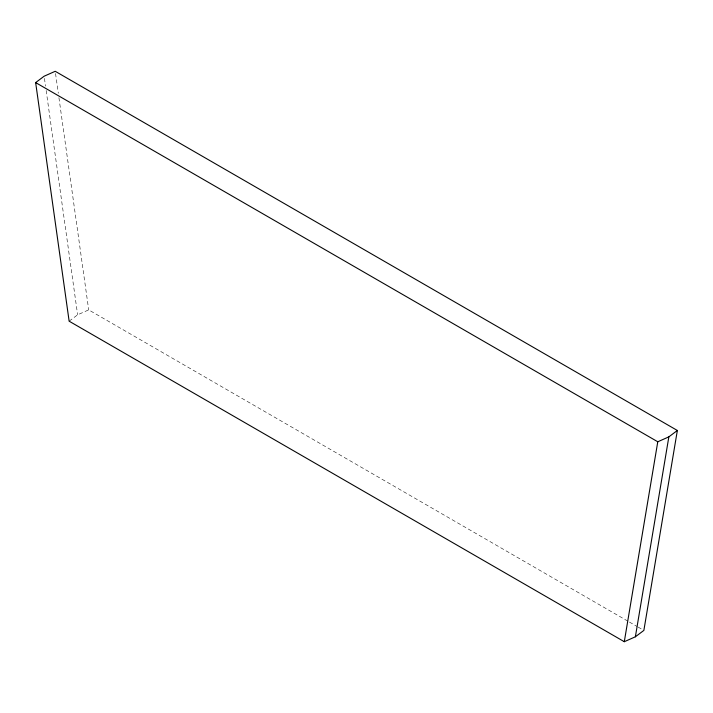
<?xml version="1.0" encoding="UTF-8"?>
<svg xmlns="http://www.w3.org/2000/svg" width="713" height="713" viewBox="0 0 713 713"><rect width="100%" height="100%" fill="white"/><g stroke="black" fill="none" stroke-linecap="round" stroke-linejoin="round"><path stroke-width="0.53" stroke-dasharray="3.56 2.67" d="M69.134 321.189L77.628 314.798L88.706 309.888L628.447 621.504M629.41 622.057L637.119 626.513M638.082 627.066L641.941 629.294M55.534 73.492L58.314 93.278M58.929 97.681L88.706 309.888M44.456 78.394L45.534 86.095M46.158 90.489L77.628 314.798"/><path stroke-width="1.07" d="M624.294 641.709L657.778 441.775L668.847 436.864L677.35 430.474L55.222 71.291L44.153 76.202L35.65 82.592L69.134 321.189L624.294 641.709L635.372 636.798L643.866 630.408L677.35 430.474M635.372 636.798L668.847 436.864M35.65 82.592L657.778 441.775"/></g></svg>
